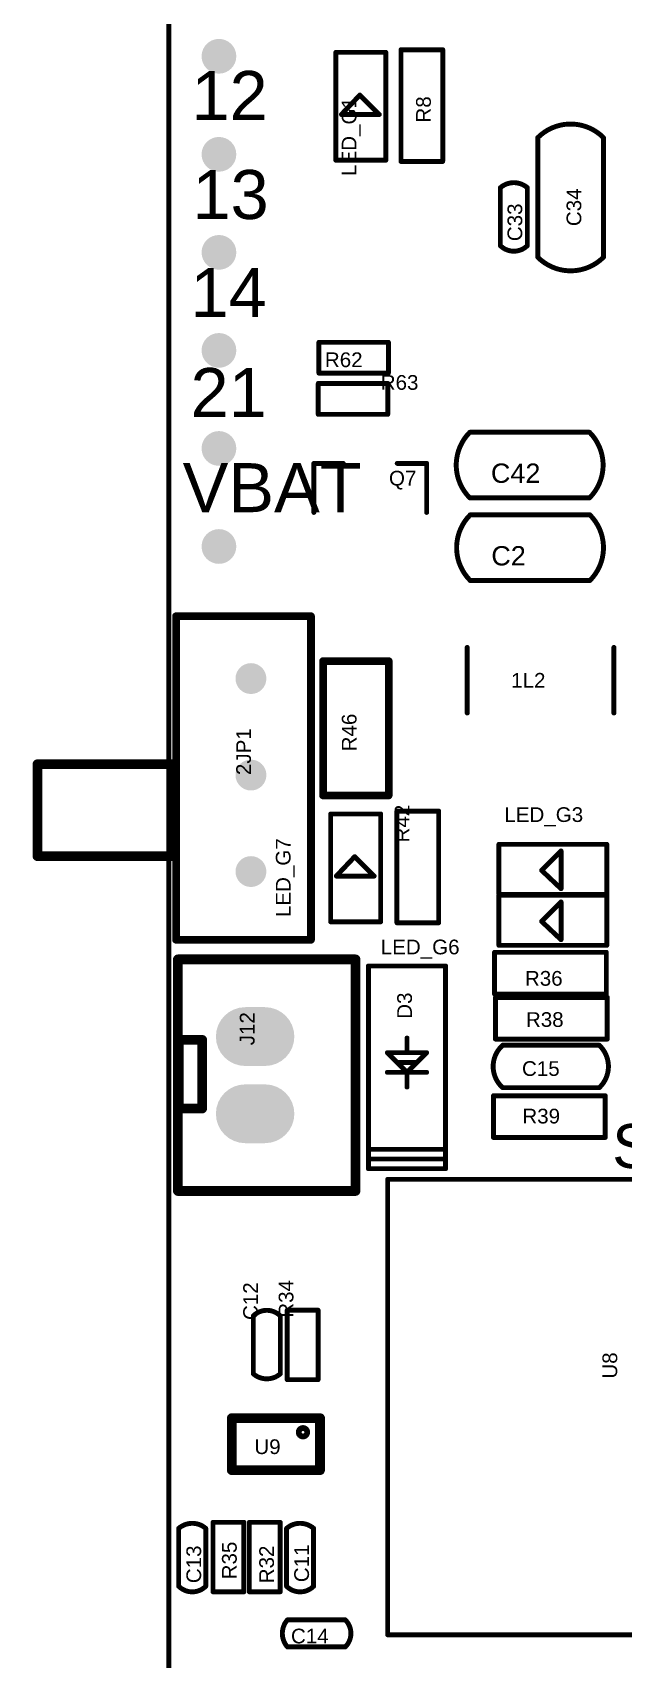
# Model space of a CAD drawing. Header units: millimetres. Extents: x 6 to 51, y 8 to 120.
# Drawn here: x 5.57 to 20.88, y 45.32 to 87.47 of the extents above; entities that cross this region are included whole.
import ezdxf

# ---------------------------------------------------------------- set-up
doc = ezdxf.new("R2010")
doc.units = ezdxf.units.MM
for name, color, linetype in [('KeepOutLayer', 6, 'Continuous'), ('MultiLayer', 9, 'Continuous'), ('PadHoleLayer', 156, 'Continuous'), ('TopOverlay', 2, 'Continuous')]:
    doc.layers.add(name, color=color, linetype=linetype)
doc.layers.get('0').off()
doc.styles.add('Arial', font='arial.ttf', dxfattribs={"height": 0.2})

# ---------------------------------------------------------------- blocks, each defined once
blk = doc.blocks.new('SOT_363_1')
at = {"layer": 'TopOverlay'}
for points, const_width in [([(0, 1.981), (2.286, 1.981)], 0.254), ([(0, 0.635), (0, 1.981)], 0.254), ([(2.286, 0.635), (2.286, 1.981)], 0.254), ([(0.023, 0.767), (0.023, 1.905)], 0.15), ([(0, 0.635), (2.286, 0.635)], 0.254)]:
    blk.add_lwpolyline(points, dxfattribs=dict(at, const_width=const_width))
for points, const_width in [([(-0.064, 1.981, 1), (0.064, 1.981, 1)], 0.127), ([(-0.064, 1.981, 1), (0.064, 1.981, 1)], 0.127), ([(2.223, 1.981, 1), (2.349, 1.981, 1)], 0.127), ([(2.223, 1.981, 1), (2.349, 1.981, 1)], 0.127), ([(-0.014, 1.905, 1), (0.061, 1.905, 1)], 0.075), ([(1.953, 1.616, 1), (1.734, 1.616, 1)], 0.15), ([(1.696, 1.616, 1), (1.771, 1.616, 1)], 0.075), ([(1.916, 1.616, 1), (1.991, 1.616, 1)], 0.075), ([(-0.064, 0.635, 1), (0.064, 0.635, 1)], 0.127), ([(-0.064, 0.635, 1), (0.064, 0.635, 1)], 0.127), ([(-0.014, 0.767, 1), (0.061, 0.767, 1)], 0.075), ([(2.223, 0.635, 1), (2.349, 0.635, 1)], 0.127), ([(2.223, 0.635, 1), (2.349, 0.635, 1)], 0.127)]:
    blk.add_lwpolyline(points, format="xyb", close=True, dxfattribs=dict(at, const_width=const_width))
blk = doc.blocks.new('MICRO_SIM_2')
at = {"layer": 'TopOverlay', "const_width": 0.127}
for points in [[(-5.9, 0), (5.9, 0)], [(-5.9, 0), (-5.9, -14.097)], [(5.9, 0), (5.9, -14.097)], [(5.842, -11.887), (3.734, -13.995)], [(5.842, -11.887), (5.842, -13.995)], [(-5.9, -14.097), (5.9, -14.097)], [(3.734, -13.995), (5.842, -13.995)]]:
    blk.add_lwpolyline(points, dxfattribs=at)
at = {"layer": 'TopOverlay', "const_width": 0.0635}
for points in [[(-5.932, 0, 1), (-5.868, 0, 1)], [(-5.932, 0, 1), (-5.868, 0, 1)], [(5.868, 0, 1), (5.932, 0, 1)], [(5.868, 0, 1), (5.932, 0, 1)], [(5.81, -11.887, 1), (5.874, -11.887, 1)], [(5.81, -11.887, 1), (5.874, -11.887, 1)], [(-5.932, -14.097, 1), (-5.868, -14.097, 1)], [(-5.932, -14.097, 1), (-5.868, -14.097, 1)], [(3.702, -13.995, 1), (3.766, -13.995, 1)], [(3.702, -13.995, 1), (3.766, -13.995, 1)], [(5.81, -13.995, 1), (5.874, -13.995, 1)], [(5.81, -13.995, 1), (5.874, -13.995, 1)], [(5.868, -14.097, 1), (5.932, -14.097, 1)], [(5.868, -14.097, 1), (5.932, -14.097, 1)]]:
    blk.add_lwpolyline(points, format="xyb", close=True, dxfattribs=at)
blk = doc.blocks.new('16PIN_2_54_5')
at = {"layer": 'PadHoleLayer'}
h = blk.add_hatch(color=156, dxfattribs=at)
edge = h.paths.add_edge_path()
edge.add_arc((0, 0), 0.45, 0, 360)
h = blk.add_hatch(color=156, dxfattribs=at)
edge = h.paths.add_edge_path()
edge.add_arc((2.54, 0), 0.45, 0, 360)
h = blk.add_hatch(color=156, dxfattribs=at)
edge = h.paths.add_edge_path()
edge.add_arc((5.08, 0), 0.45, 0, 360)
h = blk.add_hatch(color=156, dxfattribs=at)
edge = h.paths.add_edge_path()
edge.add_arc((7.62, 0), 0.45, 0, 360)
h = blk.add_hatch(color=156, dxfattribs=at)
edge = h.paths.add_edge_path()
edge.add_arc((10.16, 0), 0.45, 0, 360)
h = blk.add_hatch(color=156, dxfattribs=at)
edge = h.paths.add_edge_path()
edge.add_arc((12.7, 0), 0.45, 0, 360)
h = blk.add_hatch(color=156, dxfattribs=at)
edge = h.paths.add_edge_path()
edge.add_arc((15.24, 0), 0.45, 0, 360)
h = blk.add_hatch(color=156, dxfattribs=at)
edge = h.paths.add_edge_path()
edge.add_arc((17.78, 0), 0.45, 0, 360)
h = blk.add_hatch(color=156, dxfattribs=at)
edge = h.paths.add_edge_path()
edge.add_arc((20.32, 0), 0.45, 0, 360)
h = blk.add_hatch(color=156, dxfattribs=at)
edge = h.paths.add_edge_path()
edge.add_arc((22.86, 0), 0.45, 0, 360)
h = blk.add_hatch(color=156, dxfattribs=at)
edge = h.paths.add_edge_path()
edge.add_arc((25.4, 0), 0.45, 0, 360)
h = blk.add_hatch(color=156, dxfattribs=at)
edge = h.paths.add_edge_path()
edge.add_arc((27.94, 0), 0.45, 0, 360)
h = blk.add_hatch(color=156, dxfattribs=at)
edge = h.paths.add_edge_path()
edge.add_arc((30.48, 0), 0.45, 0, 360)
h = blk.add_hatch(color=156, dxfattribs=at)
edge = h.paths.add_edge_path()
edge.add_arc((33.02, 0), 0.45, 0, 360)
h = blk.add_hatch(color=156, dxfattribs=at)
edge = h.paths.add_edge_path()
edge.add_arc((35.56, 0), 0.45, 0, 360)
h = blk.add_hatch(color=156, dxfattribs=at)
edge = h.paths.add_edge_path()
edge.add_arc((38.1, 0), 0.45, 0, 360)
blk = doc.blocks.new('R0603_30')
at = {"layer": 'TopOverlay', "const_width": 0.127}
for points in [[(-1.435, -0.54), (-1.435, 0.54)], [(1.46, 0.54), (-1.435, 0.54)], [(1.46, -0.54), (1.46, 0.54)], [(1.46, -0.54), (-1.435, -0.54)]]:
    blk.add_lwpolyline(points, dxfattribs=at)
at = {"layer": 'TopOverlay', "const_width": 0.0635}
for points in [[(-1.467, 0.54, 1), (-1.403, 0.54, 1)], [(-1.467, 0.54, 1), (-1.403, 0.54, 1)], [(1.429, 0.54, 1), (1.492, 0.54, 1)], [(1.429, 0.54, 1), (1.492, 0.54, 1)], [(-1.467, -0.54, 1), (-1.403, -0.54, 1)], [(-1.467, -0.54, 1), (-1.403, -0.54, 1)], [(1.429, -0.54, 1), (1.492, -0.54, 1)], [(1.429, -0.54, 1), (1.492, -0.54, 1)]]:
    blk.add_lwpolyline(points, format="xyb", close=True, dxfattribs=at)
blk = doc.blocks.new('R0402_48')
at = {"layer": 'TopOverlay', "const_width": 0.127}
for points in [[(-0.898, 0.408), (-0.898, -0.392)], [(0.902, 0.408), (-0.898, 0.408)], [(0.902, 0.408), (0.902, -0.392)], [(0.902, -0.392), (-0.898, -0.392)]]:
    blk.add_lwpolyline(points, dxfattribs=at)
at = {"layer": 'TopOverlay', "const_width": 0.0635}
for points in [[(-0.93, 0.408, 1), (-0.867, 0.408, 1)], [(-0.93, 0.408, 1), (-0.867, 0.408, 1)], [(0.87, 0.408, 1), (0.933, 0.408, 1)], [(0.87, 0.408, 1), (0.933, 0.408, 1)], [(-0.93, -0.392, 1), (-0.867, -0.392, 1)], [(-0.93, -0.392, 1), (-0.867, -0.392, 1)], [(0.87, -0.392, 1), (0.933, -0.392, 1)], [(0.87, -0.392, 1), (0.933, -0.392, 1)]]:
    blk.add_lwpolyline(points, format="xyb", close=True, dxfattribs=at)
blk = doc.blocks.new('R0402_49')
at = {"layer": 'TopOverlay', "const_width": 0.127}
for points in [[(-0.898, -0.392), (-0.898, 0.408)], [(-0.898, 0.408), (0.902, 0.408)], [(0.902, -0.392), (0.902, 0.408)], [(-0.898, -0.392), (0.902, -0.392)]]:
    blk.add_lwpolyline(points, dxfattribs=at)
at = {"layer": 'TopOverlay', "const_width": 0.0635}
for points in [[(-0.93, 0.408, 1), (-0.867, 0.408, 1)], [(-0.93, 0.408, 1), (-0.867, 0.408, 1)], [(0.87, 0.408, 1), (0.933, 0.408, 1)], [(0.87, 0.408, 1), (0.933, 0.408, 1)], [(-0.93, -0.392, 1), (-0.867, -0.392, 1)], [(-0.93, -0.392, 1), (-0.867, -0.392, 1)], [(0.87, -0.392, 1), (0.933, -0.392, 1)], [(0.87, -0.392, 1), (0.933, -0.392, 1)]]:
    blk.add_lwpolyline(points, format="xyb", close=True, dxfattribs=at)
blk = doc.blocks.new('R0805_66')
at = {"layer": 'TopOverlay', "const_width": 0.2}
for points in [[(-1.752, 0.841), (1.728, 0.841)], [(-1.752, 0.841), (-1.752, -0.859)], [(1.728, 0.841), (1.728, -0.859)], [(-1.752, -0.859), (1.728, -0.859)]]:
    blk.add_lwpolyline(points, dxfattribs=at)
at = {"layer": 'TopOverlay', "const_width": 0.1}
for points in [[(-1.802, 0.841, 1), (-1.702, 0.841, 1)], [(-1.802, 0.841, 1), (-1.702, 0.841, 1)], [(1.678, 0.841, 1), (1.778, 0.841, 1)], [(1.678, 0.841, 1), (1.778, 0.841, 1)], [(-1.802, -0.859, 1), (-1.702, -0.859, 1)], [(-1.802, -0.859, 1), (-1.702, -0.859, 1)], [(1.678, -0.859, 1), (1.778, -0.859, 1)], [(1.678, -0.859, 1), (1.778, -0.859, 1)]]:
    blk.add_lwpolyline(points, format="xyb", close=True, dxfattribs=at)
blk = doc.blocks.new('R0603_70')
at = {"layer": 'TopOverlay', "const_width": 0.127}
for points in [[(-1.435, -0.54), (-1.435, 0.54)], [(1.46, 0.54), (-1.435, 0.54)], [(1.46, -0.54), (1.46, 0.54)], [(1.46, -0.54), (-1.435, -0.54)]]:
    blk.add_lwpolyline(points, dxfattribs=at)
at = {"layer": 'TopOverlay', "const_width": 0.0635}
for points in [[(-1.467, 0.54, 1), (-1.403, 0.54, 1)], [(-1.467, 0.54, 1), (-1.403, 0.54, 1)], [(1.429, 0.54, 1), (1.492, 0.54, 1)], [(1.429, 0.54, 1), (1.492, 0.54, 1)], [(-1.467, -0.54, 1), (-1.403, -0.54, 1)], [(-1.467, -0.54, 1), (-1.403, -0.54, 1)], [(1.429, -0.54, 1), (1.492, -0.54, 1)], [(1.429, -0.54, 1), (1.492, -0.54, 1)]]:
    blk.add_lwpolyline(points, format="xyb", close=True, dxfattribs=at)
blk = doc.blocks.new('R0603_72')
at = {"layer": 'TopOverlay', "const_width": 0.127}
for points in [[(-1.435, -0.54), (-1.435, 0.54)], [(-1.435, 0.54), (1.46, 0.54)], [(1.46, -0.54), (1.46, 0.54)], [(-1.435, -0.54), (1.46, -0.54)]]:
    blk.add_lwpolyline(points, dxfattribs=at)
at = {"layer": 'TopOverlay', "const_width": 0.0635}
for points in [[(-1.467, 0.54, 1), (-1.403, 0.54, 1)], [(-1.467, 0.54, 1), (-1.403, 0.54, 1)], [(1.429, 0.54, 1), (1.492, 0.54, 1)], [(1.429, 0.54, 1), (1.492, 0.54, 1)], [(-1.467, -0.54, 1), (-1.403, -0.54, 1)], [(-1.467, -0.54, 1), (-1.403, -0.54, 1)], [(1.429, -0.54, 1), (1.492, -0.54, 1)], [(1.429, -0.54, 1), (1.492, -0.54, 1)]]:
    blk.add_lwpolyline(points, format="xyb", close=True, dxfattribs=at)
blk = doc.blocks.new('R0603_73')
at = {"layer": 'TopOverlay', "const_width": 0.127}
for points in [[(-1.435, 0.54), (-1.435, -0.54)], [(1.46, 0.54), (-1.435, 0.54)], [(1.46, 0.54), (1.46, -0.54)], [(1.46, -0.54), (-1.435, -0.54)]]:
    blk.add_lwpolyline(points, dxfattribs=at)
at = {"layer": 'TopOverlay', "const_width": 0.0635}
for points in [[(-1.467, 0.54, 1), (-1.403, 0.54, 1)], [(-1.467, 0.54, 1), (-1.403, 0.54, 1)], [(1.429, 0.54, 1), (1.492, 0.54, 1)], [(1.429, 0.54, 1), (1.492, 0.54, 1)], [(-1.467, -0.54, 1), (-1.403, -0.54, 1)], [(-1.467, -0.54, 1), (-1.403, -0.54, 1)], [(1.429, -0.54, 1), (1.492, -0.54, 1)], [(1.429, -0.54, 1), (1.492, -0.54, 1)]]:
    blk.add_lwpolyline(points, format="xyb", close=True, dxfattribs=at)
blk = doc.blocks.new('R0603_75')
at = {"layer": 'TopOverlay', "const_width": 0.127}
for points in [[(-1.435, 0.54), (-1.435, -0.54)], [(1.46, 0.54), (-1.435, 0.54)], [(1.46, 0.54), (1.46, -0.54)], [(1.46, -0.54), (-1.435, -0.54)]]:
    blk.add_lwpolyline(points, dxfattribs=at)
at = {"layer": 'TopOverlay', "const_width": 0.0635}
for points in [[(-1.467, 0.54, 1), (-1.403, 0.54, 1)], [(-1.467, 0.54, 1), (-1.403, 0.54, 1)], [(1.429, 0.54, 1), (1.492, 0.54, 1)], [(1.429, 0.54, 1), (1.492, 0.54, 1)], [(-1.467, -0.54, 1), (-1.403, -0.54, 1)], [(-1.467, -0.54, 1), (-1.403, -0.54, 1)], [(1.429, -0.54, 1), (1.492, -0.54, 1)], [(1.429, -0.54, 1), (1.492, -0.54, 1)]]:
    blk.add_lwpolyline(points, format="xyb", close=True, dxfattribs=at)
blk = doc.blocks.new('R0402_76')
at = {"layer": 'TopOverlay', "const_width": 0.127}
for points in [[(-0.898, 0.408), (-0.898, -0.392)], [(-0.898, 0.408), (0.902, 0.408)], [(0.902, 0.408), (0.902, -0.392)], [(-0.898, -0.392), (0.902, -0.392)]]:
    blk.add_lwpolyline(points, dxfattribs=at)
at = {"layer": 'TopOverlay', "const_width": 0.0635}
for points in [[(-0.93, 0.408, 1), (-0.867, 0.408, 1)], [(-0.93, 0.408, 1), (-0.867, 0.408, 1)], [(0.87, 0.408, 1), (0.933, 0.408, 1)], [(0.87, 0.408, 1), (0.933, 0.408, 1)], [(-0.93, -0.392, 1), (-0.867, -0.392, 1)], [(-0.93, -0.392, 1), (-0.867, -0.392, 1)], [(0.87, -0.392, 1), (0.933, -0.392, 1)], [(0.87, -0.392, 1), (0.933, -0.392, 1)]]:
    blk.add_lwpolyline(points, format="xyb", close=True, dxfattribs=at)
blk = doc.blocks.new('R0402_77')
at = {"layer": 'TopOverlay', "const_width": 0.127}
for points in [[(-0.898, -0.392), (-0.898, 0.408)], [(0.902, 0.408), (-0.898, 0.408)], [(0.902, -0.392), (0.902, 0.408)], [(0.902, -0.392), (-0.898, -0.392)]]:
    blk.add_lwpolyline(points, dxfattribs=at)
at = {"layer": 'TopOverlay', "const_width": 0.0635}
for points in [[(-0.93, 0.408, 1), (-0.867, 0.408, 1)], [(-0.93, 0.408, 1), (-0.867, 0.408, 1)], [(0.87, 0.408, 1), (0.933, 0.408, 1)], [(0.87, 0.408, 1), (0.933, 0.408, 1)], [(-0.93, -0.392, 1), (-0.867, -0.392, 1)], [(-0.93, -0.392, 1), (-0.867, -0.392, 1)], [(0.87, -0.392, 1), (0.933, -0.392, 1)], [(0.87, -0.392, 1), (0.933, -0.392, 1)]]:
    blk.add_lwpolyline(points, format="xyb", close=True, dxfattribs=at)
blk = doc.blocks.new('R0402_79')
at = {"layer": 'TopOverlay', "const_width": 0.127}
for points in [[(-0.898, 0.408), (-0.898, -0.392)], [(-0.898, 0.408), (0.902, 0.408)], [(0.902, 0.408), (0.902, -0.392)], [(-0.898, -0.392), (0.902, -0.392)]]:
    blk.add_lwpolyline(points, dxfattribs=at)
at = {"layer": 'TopOverlay', "const_width": 0.0635}
for points in [[(-0.93, 0.408, 1), (-0.867, 0.408, 1)], [(-0.93, 0.408, 1), (-0.867, 0.408, 1)], [(0.87, 0.408, 1), (0.933, 0.408, 1)], [(0.87, 0.408, 1), (0.933, 0.408, 1)], [(-0.93, -0.392, 1), (-0.867, -0.392, 1)], [(-0.93, -0.392, 1), (-0.867, -0.392, 1)], [(0.87, -0.392, 1), (0.933, -0.392, 1)], [(0.87, -0.392, 1), (0.933, -0.392, 1)]]:
    blk.add_lwpolyline(points, format="xyb", close=True, dxfattribs=at)
blk = doc.blocks.new('SOT_23_96')
at = {"layer": 'TopOverlay', "const_width": 0.127}
for points in [[(-1.4605, 1.2065), (-0.6985, 1.2065)], [(-1.4605, -0.0635), (-1.4605, 1.2065)], [(0.6985, 1.2065), (1.4605, 1.2065)], [(1.4605, -0.0635), (1.4605, 1.2065)]]:
    blk.add_lwpolyline(points, dxfattribs=at)
at = {"layer": 'TopOverlay', "const_width": 0.0635}
for points in [[(-1.49225, 1.2065, 1), (-1.42875, 1.2065, 1)], [(-1.49225, 1.2065, 1), (-1.42875, 1.2065, 1)], [(-0.73025, 1.2065, 1), (-0.66675, 1.2065, 1)], [(0.66675, 1.2065, 1), (0.73025, 1.2065, 1)], [(1.42875, 1.2065, 1), (1.49225, 1.2065, 1)], [(1.42875, 1.2065, 1), (1.49225, 1.2065, 1)], [(-1.49225, -0.0635, 1), (-1.42875, -0.0635, 1)], [(1.42875, -0.0635, 1), (1.49225, -0.0635, 1)]]:
    blk.add_lwpolyline(points, format="xyb", close=True, dxfattribs=at)
blk = doc.blocks.new('LED0603_101')
at = {"layer": 'TopOverlay', "const_width": 0.127}
for points in [[(-1.397, 0.6604), (1.397, 0.6604)], [(-1.397, 0.6604), (-1.397, -0.635)], [(-0.21209, 0.51308), (-0.21209, -0.46482)], [(-0.209804, 0.513334), (0.291465, 0.038735)], [(1.397, 0.6604), (1.397, -0.635)], [(0.291465, 0.038735), (-0.21209, -0.46482)], [(-1.397, -0.635), (1.397, -0.635)]]:
    blk.add_lwpolyline(points, dxfattribs=at)
at = {"layer": 'TopOverlay', "const_width": 0.0635}
for points in [[(-1.42875, 0.6604, 1), (-1.36525, 0.6604, 1)], [(-1.42875, 0.6604, 1), (-1.36525, 0.6604, 1)], [(-0.24384, 0.51308, 1), (-0.18034, 0.51308, 1)], [(-0.241554, 0.513334, 1), (-0.178054, 0.513334, 1)], [(1.36525, 0.6604, 1), (1.42875, 0.6604, 1)], [(1.36525, 0.6604, 1), (1.42875, 0.6604, 1)], [(0.259715, 0.038735, 1), (0.323215, 0.038735, 1)], [(0.259715, 0.038735, 1), (0.323215, 0.038735, 1)], [(-0.24384, -0.46482, 1), (-0.18034, -0.46482, 1)], [(-0.24384, -0.46482, 1), (-0.18034, -0.46482, 1)], [(-1.42875, -0.635, 1), (-1.36525, -0.635, 1)], [(-1.42875, -0.635, 1), (-1.36525, -0.635, 1)], [(1.36525, -0.635, 1), (1.42875, -0.635, 1)], [(1.36525, -0.635, 1), (1.42875, -0.635, 1)]]:
    blk.add_lwpolyline(points, format="xyb", close=True, dxfattribs=at)
blk = doc.blocks.new('LED0603_102')
at = {"layer": 'TopOverlay', "const_width": 0.127}
for points in [[(1.397, 0.6604), (-1.397, 0.6604)], [(-1.397, 0.6604), (-1.397, -0.635)], [(-0.21209, 0.51308), (-0.21209, -0.46482)], [(0.291465, 0.038735), (-0.209804, 0.513334)], [(1.397, 0.6604), (1.397, -0.635)], [(0.291465, 0.038735), (-0.21209, -0.46482)], [(1.397, -0.635), (-1.397, -0.635)]]:
    blk.add_lwpolyline(points, dxfattribs=at)
at = {"layer": 'TopOverlay', "const_width": 0.0635}
for points in [[(-1.42875, 0.6604, 1), (-1.36525, 0.6604, 1)], [(-1.42875, 0.6604, 1), (-1.36525, 0.6604, 1)], [(-0.24384, 0.51308, 1), (-0.18034, 0.51308, 1)], [(-0.241554, 0.513334, 1), (-0.178054, 0.513334, 1)], [(1.36525, 0.6604, 1), (1.42875, 0.6604, 1)], [(1.36525, 0.6604, 1), (1.42875, 0.6604, 1)], [(0.259715, 0.038735, 1), (0.323215, 0.038735, 1)], [(0.259715, 0.038735, 1), (0.323215, 0.038735, 1)], [(-0.24384, -0.46482, 1), (-0.18034, -0.46482, 1)], [(-0.24384, -0.46482, 1), (-0.18034, -0.46482, 1)], [(-1.42875, -0.635, 1), (-1.36525, -0.635, 1)], [(-1.42875, -0.635, 1), (-1.36525, -0.635, 1)], [(1.36525, -0.635, 1), (1.42875, -0.635, 1)], [(1.36525, -0.635, 1), (1.42875, -0.635, 1)]]:
    blk.add_lwpolyline(points, format="xyb", close=True, dxfattribs=at)
blk = doc.blocks.new('LED0603_104')
at = {"layer": 'TopOverlay', "const_width": 0.127}
for points in [[(1.397, 0.6604), (-1.397, 0.6604)], [(-1.397, 0.6604), (-1.397, -0.635)], [(-0.21209, 0.51308), (-0.21209, -0.46482)], [(0.291465, 0.038735), (-0.209804, 0.513334)], [(1.397, 0.6604), (1.397, -0.635)], [(0.291465, 0.038735), (-0.21209, -0.46482)], [(1.397, -0.635), (-1.397, -0.635)]]:
    blk.add_lwpolyline(points, dxfattribs=at)
at = {"layer": 'TopOverlay', "const_width": 0.0635}
for points in [[(-1.42875, 0.6604, 1), (-1.36525, 0.6604, 1)], [(-1.42875, 0.6604, 1), (-1.36525, 0.6604, 1)], [(-0.24384, 0.51308, 1), (-0.18034, 0.51308, 1)], [(-0.241554, 0.513334, 1), (-0.178054, 0.513334, 1)], [(1.36525, 0.6604, 1), (1.42875, 0.6604, 1)], [(1.36525, 0.6604, 1), (1.42875, 0.6604, 1)], [(0.259715, 0.038735, 1), (0.323215, 0.038735, 1)], [(0.259715, 0.038735, 1), (0.323215, 0.038735, 1)], [(-0.24384, -0.46482, 1), (-0.18034, -0.46482, 1)], [(-0.24384, -0.46482, 1), (-0.18034, -0.46482, 1)], [(-1.42875, -0.635, 1), (-1.36525, -0.635, 1)], [(-1.42875, -0.635, 1), (-1.36525, -0.635, 1)], [(1.36525, -0.635, 1), (1.42875, -0.635, 1)], [(1.36525, -0.635, 1), (1.42875, -0.635, 1)]]:
    blk.add_lwpolyline(points, format="xyb", close=True, dxfattribs=at)
blk = doc.blocks.new('LED0603_106')
at = {"layer": 'TopOverlay', "const_width": 0.127}
for points in [[(-1.397, 0.6604), (1.397, 0.6604)], [(-1.397, 0.6604), (-1.397, -0.635)], [(-0.21209, 0.51308), (-0.21209, -0.46482)], [(-0.209804, 0.513334), (0.291465, 0.038735)], [(1.397, 0.6604), (1.397, -0.635)], [(0.291465, 0.038735), (-0.21209, -0.46482)], [(-1.397, -0.635), (1.397, -0.635)]]:
    blk.add_lwpolyline(points, dxfattribs=at)
at = {"layer": 'TopOverlay', "const_width": 0.0635}
for points in [[(-1.42875, 0.6604, 1), (-1.36525, 0.6604, 1)], [(-1.42875, 0.6604, 1), (-1.36525, 0.6604, 1)], [(-0.24384, 0.51308, 1), (-0.18034, 0.51308, 1)], [(-0.241554, 0.513334, 1), (-0.178054, 0.513334, 1)], [(1.36525, 0.6604, 1), (1.42875, 0.6604, 1)], [(1.36525, 0.6604, 1), (1.42875, 0.6604, 1)], [(0.259715, 0.038735, 1), (0.323215, 0.038735, 1)], [(0.259715, 0.038735, 1), (0.323215, 0.038735, 1)], [(-0.24384, -0.46482, 1), (-0.18034, -0.46482, 1)], [(-0.24384, -0.46482, 1), (-0.18034, -0.46482, 1)], [(-1.42875, -0.635, 1), (-1.36525, -0.635, 1)], [(-1.42875, -0.635, 1), (-1.36525, -0.635, 1)], [(1.36525, -0.635, 1), (1.42875, -0.635, 1)], [(1.36525, -0.635, 1), (1.42875, -0.635, 1)]]:
    blk.add_lwpolyline(points, format="xyb", close=True, dxfattribs=at)
blk = doc.blocks.new('2PIN_2_0_112')
at = {"layer": 'MultiLayer'}
h = blk.add_hatch(color=9, dxfattribs=at)
edge = h.paths.add_edge_path()
edge.add_arc((-1, -0.254), 0.762, 180, 360)
edge.add_line((-0.238, -0.254), (-0.238, 0.254))
edge.add_arc((-1, 0.254), 0.762, 0, 180)
edge.add_line((-1.762, 0.254), (-1.762, -0.254))
h = blk.add_hatch(color=9, dxfattribs=at)
edge = h.paths.add_edge_path()
edge.add_arc((1, -0.254), 0.762, 180, 360)
edge.add_line((1.762, -0.254), (1.762, 0.254))
edge.add_arc((1, 0.254), 0.762, 0, 180)
edge.add_line((0.238, 0.254), (0.238, -0.254))
at = {"layer": 'PadHoleLayer'}
h = blk.add_hatch(color=156, dxfattribs=at)
edge = h.paths.add_edge_path()
edge.add_arc((-1, 0), 0.445, 0, 360)
h = blk.add_hatch(color=156, dxfattribs=at)
edge = h.paths.add_edge_path()
edge.add_arc((1, 0), 0.445, 0, 360)
at = {"layer": 'TopOverlay', "const_width": 0.254}
for points in [[(3, 2.6), (-3, 2.6)], [(-3, -2), (-3, 2.6)], [(3, -2), (3, 2.6)], [(0.864, -1.372), (-0.914, -1.372)], [(-0.914, -1.981), (-0.914, -1.372)], [(0.864, -1.981), (0.864, -1.372)], [(3, -2), (-3, -2)], [(0.864, -1.981), (-0.914, -1.981)]]:
    blk.add_lwpolyline(points, dxfattribs=at)
at = {"layer": 'TopOverlay', "const_width": 0.127}
for points in [[(-3.063, 2.6, 1), (-2.936, 2.6, 1)], [(-3.063, 2.6, 1), (-2.936, 2.6, 1)], [(2.936, 2.6, 1), (3.063, 2.6, 1)], [(2.936, 2.6, 1), (3.063, 2.6, 1)], [(-0.978, -1.372, 1), (-0.851, -1.372, 1)], [(-0.978, -1.372, 1), (-0.851, -1.372, 1)], [(0.8, -1.372, 1), (0.927, -1.372, 1)], [(0.8, -1.372, 1), (0.927, -1.372, 1)], [(-3.063, -2, 1), (-2.936, -2, 1)], [(-3.063, -2, 1), (-2.936, -2, 1)], [(-0.978, -1.981, 1), (-0.851, -1.981, 1)], [(-0.978, -1.981, 1), (-0.851, -1.981, 1)], [(0.8, -1.981, 1), (0.927, -1.981, 1)], [(0.8, -1.981, 1), (0.927, -1.981, 1)], [(2.936, -2, 1), (3.063, -2, 1)], [(2.936, -2, 1), (3.063, -2, 1)]]:
    blk.add_lwpolyline(points, format="xyb", close=True, dxfattribs=at)
blk = doc.blocks.new('SOD_123_129')
at = {"layer": 'TopOverlay', "const_width": 0.127}
for points in [[(2.75, 1), (-2.5, 1)], [(-2.5, -1), (-2.5, 1)], [(2.25, -1), (2.25, 1)], [(2.5, -1), (2.5, 1)], [(2.75, -1), (2.75, 1)], [(0.254, 0), (-0.254, 0.508)], [(-0.254, -0.508), (-0.254, 0.508)], [(0.254, -0.508), (0.254, 0.508)], [(-0.254, 0), (-0.635, 0)], [(-0.254, -0.508), (0.254, 0)], [(0, -0.254), (0, 0.254)], [(0.635, 0), (0.254, 0)], [(2.75, -1), (-2.5, -1)]]:
    blk.add_lwpolyline(points, dxfattribs=at)
at = {"layer": 'TopOverlay', "const_width": 0.0635}
for points in [[(-2.532, 1, 1), (-2.468, 1, 1)], [(-2.532, 1, 1), (-2.468, 1, 1)], [(2.218, 1, 1), (2.282, 1, 1)], [(2.468, 1, 1), (2.532, 1, 1)], [(2.718, 1, 1), (2.782, 1, 1)], [(2.718, 1, 1), (2.782, 1, 1)], [(-0.286, 0.508, 1), (-0.222, 0.508, 1)], [(-0.286, 0.508, 1), (-0.222, 0.508, 1)], [(0.222, 0.508, 1), (0.286, 0.508, 1)], [(-0.667, 0, 1), (-0.603, 0, 1)], [(-0.286, 0, 1), (-0.222, 0, 1)], [(-0.032, 0.254, 1), (0.032, 0.254, 1)], [(0.222, 0, 1), (0.286, 0, 1)], [(0.222, 0, 1), (0.286, 0, 1)], [(0.222, 0, 1), (0.286, 0, 1)], [(0.603, 0, 1), (0.667, 0, 1)], [(-0.032, -0.254, 1), (0.032, -0.254, 1)], [(-0.286, -0.508, 1), (-0.222, -0.508, 1)], [(-0.286, -0.508, 1), (-0.222, -0.508, 1)], [(0.222, -0.508, 1), (0.286, -0.508, 1)], [(-2.532, -1, 1), (-2.468, -1, 1)], [(-2.532, -1, 1), (-2.468, -1, 1)], [(2.218, -1, 1), (2.282, -1, 1)], [(2.468, -1, 1), (2.532, -1, 1)], [(2.718, -1, 1), (2.782, -1, 1)], [(2.718, -1, 1), (2.782, -1, 1)]]:
    blk.add_lwpolyline(points, format="xyb", close=True, dxfattribs=at)
blk = doc.blocks.new('C0805_143')
at = {"layer": 'TopOverlay', "const_width": 0.127}
for points in [[(-1.55, -0.85, -0.414214), (-1.55, 0.85)], [(1.55, 0.85, -0.414214), (1.55, -0.85)]]:
    blk.add_lwpolyline(points, format="xyb", dxfattribs=at)
for points in [[(1.55, 0.85), (-1.55, 0.85)], [(1.55, -0.85), (-1.55, -0.85)]]:
    blk.add_lwpolyline(points, dxfattribs=at)
at = {"layer": 'TopOverlay', "const_width": 0.0635}
for points in [[(-1.582, 0.85, 1), (-1.518, 0.85, 1)], [(-1.582, 0.85, 1), (-1.518, 0.85, 1)], [(1.518, 0.85, 1), (1.582, 0.85, 1)], [(1.518, 0.85, 1), (1.582, 0.85, 1)], [(-1.582, -0.85, 1), (-1.518, -0.85, 1)], [(-1.582, -0.85, 1), (-1.518, -0.85, 1)], [(1.518, -0.85, 1), (1.582, -0.85, 1)], [(1.518, -0.85, 1), (1.582, -0.85, 1)]]:
    blk.add_lwpolyline(points, format="xyb", close=True, dxfattribs=at)
blk = doc.blocks.new('C0805_152')
at = {"layer": 'TopOverlay', "const_width": 0.127}
for points in [[(-1.55, -0.85, -0.414214), (-1.55, 0.85)], [(1.55, 0.85, -0.414214), (1.55, -0.85)]]:
    blk.add_lwpolyline(points, format="xyb", dxfattribs=at)
for points in [[(1.55, 0.85), (-1.55, 0.85)], [(1.55, -0.85), (-1.55, -0.85)]]:
    blk.add_lwpolyline(points, dxfattribs=at)
at = {"layer": 'TopOverlay', "const_width": 0.0635}
for points in [[(-1.582, 0.85, 1), (-1.518, 0.85, 1)], [(-1.582, 0.85, 1), (-1.518, 0.85, 1)], [(1.518, 0.85, 1), (1.582, 0.85, 1)], [(1.518, 0.85, 1), (1.582, 0.85, 1)], [(-1.582, -0.85, 1), (-1.518, -0.85, 1)], [(-1.582, -0.85, 1), (-1.518, -0.85, 1)], [(1.518, -0.85, 1), (1.582, -0.85, 1)], [(1.518, -0.85, 1), (1.582, -0.85, 1)]]:
    blk.add_lwpolyline(points, format="xyb", close=True, dxfattribs=at)
blk = doc.blocks.new('C0402_153')
at = {"layer": 'TopOverlay', "const_width": 0.127}
for points in [[(-0.745, -0.347, -0.373387), (-0.745, 0.353)], [(0.755, 0.353, -0.414214), (0.755, -0.347)]]:
    blk.add_lwpolyline(points, format="xyb", dxfattribs=at)
for points in [[(-0.745, 0.353), (0.755, 0.353)], [(-0.745, -0.347), (0.755, -0.347)]]:
    blk.add_lwpolyline(points, dxfattribs=at)
at = {"layer": 'TopOverlay', "const_width": 0.0635}
for points in [[(-0.777, 0.353, 1), (-0.714, 0.353, 1)], [(-0.777, 0.353, 1), (-0.714, 0.353, 1)], [(0.723, 0.353, 1), (0.787, 0.353, 1)], [(0.723, 0.353, 1), (0.787, 0.353, 1)], [(-0.777, -0.347, 1), (-0.713, -0.347, 1)], [(-0.777, -0.347, 1), (-0.713, -0.347, 1)], [(0.723, -0.347, 1), (0.787, -0.347, 1)], [(0.723, -0.347, 1), (0.787, -0.347, 1)]]:
    blk.add_lwpolyline(points, format="xyb", close=True, dxfattribs=at)
blk = doc.blocks.new('C0805_168')
at = {"layer": 'TopOverlay', "const_width": 0.127}
for points in [[(-1.55, -0.85, -0.414214), (-1.55, 0.85)], [(1.55, 0.85, -0.414214), (1.55, -0.85)]]:
    blk.add_lwpolyline(points, format="xyb", dxfattribs=at)
for points in [[(1.55, 0.85), (-1.55, 0.85)], [(1.55, -0.85), (-1.55, -0.85)]]:
    blk.add_lwpolyline(points, dxfattribs=at)
at = {"layer": 'TopOverlay', "const_width": 0.0635}
for points in [[(-1.582, 0.85, 1), (-1.518, 0.85, 1)], [(-1.582, 0.85, 1), (-1.518, 0.85, 1)], [(1.518, 0.85, 1), (1.582, 0.85, 1)], [(1.518, 0.85, 1), (1.582, 0.85, 1)], [(-1.582, -0.85, 1), (-1.518, -0.85, 1)], [(-1.582, -0.85, 1), (-1.518, -0.85, 1)], [(1.518, -0.85, 1), (1.582, -0.85, 1)], [(1.518, -0.85, 1), (1.582, -0.85, 1)]]:
    blk.add_lwpolyline(points, format="xyb", close=True, dxfattribs=at)
blk = doc.blocks.new('C0603_173')
at = {"layer": 'TopOverlay', "const_width": 0.127}
for points in [[(-1.262, -0.559, -0.450467), (-1.262, 0.541)], [(1.238, 0.541, -0.432739), (1.238, -0.559)]]:
    blk.add_lwpolyline(points, format="xyb", dxfattribs=at)
for points in [[(-1.262, 0.541), (1.238, 0.541)], [(-1.262, -0.559), (1.238, -0.559)]]:
    blk.add_lwpolyline(points, dxfattribs=at)
at = {"layer": 'TopOverlay', "const_width": 0.0635}
for points in [[(-1.294, 0.541, 1), (-1.23, 0.541, 1)], [(-1.294, 0.541, 1), (-1.23, 0.541, 1)], [(1.206, 0.541, 1), (1.27, 0.541, 1)], [(1.206, 0.541, 1), (1.27, 0.541, 1)], [(-1.294, -0.559, 1), (-1.23, -0.559, 1)], [(-1.294, -0.559, 1), (-1.23, -0.559, 1)], [(1.206, -0.559, 1), (1.27, -0.559, 1)], [(1.206, -0.559, 1), (1.27, -0.559, 1)]]:
    blk.add_lwpolyline(points, format="xyb", close=True, dxfattribs=at)
blk = doc.blocks.new('C0402_174')
at = {"layer": 'TopOverlay', "const_width": 0.127}
for points in [[(-0.745, -0.347, -0.373387), (-0.745, 0.353)], [(0.755, 0.353, -0.414214), (0.755, -0.347)]]:
    blk.add_lwpolyline(points, format="xyb", dxfattribs=at)
for points in [[(-0.745, 0.353), (0.755, 0.353)], [(-0.745, -0.347), (0.755, -0.347)]]:
    blk.add_lwpolyline(points, dxfattribs=at)
at = {"layer": 'TopOverlay', "const_width": 0.0635}
for points in [[(-0.777, 0.353, 1), (-0.714, 0.353, 1)], [(-0.777, 0.353, 1), (-0.714, 0.353, 1)], [(0.723, 0.353, 1), (0.787, 0.353, 1)], [(0.723, 0.353, 1), (0.787, 0.353, 1)], [(-0.777, -0.347, 1), (-0.713, -0.347, 1)], [(-0.777, -0.347, 1), (-0.713, -0.347, 1)], [(0.723, -0.347, 1), (0.787, -0.347, 1)], [(0.723, -0.347, 1), (0.787, -0.347, 1)]]:
    blk.add_lwpolyline(points, format="xyb", close=True, dxfattribs=at)
blk = doc.blocks.new('C0402_175')
at = {"layer": 'TopOverlay', "const_width": 0.127}
for points in [[(-0.745, -0.347, -0.373387), (-0.745, 0.353)], [(0.755, 0.353, -0.414214), (0.755, -0.347)]]:
    blk.add_lwpolyline(points, format="xyb", dxfattribs=at)
for points in [[(-0.745, 0.353), (0.755, 0.353)], [(-0.745, -0.347), (0.755, -0.347)]]:
    blk.add_lwpolyline(points, dxfattribs=at)
at = {"layer": 'TopOverlay', "const_width": 0.0635}
for points in [[(-0.777, 0.353, 1), (-0.714, 0.353, 1)], [(-0.777, 0.353, 1), (-0.714, 0.353, 1)], [(0.723, 0.353, 1), (0.787, 0.353, 1)], [(0.723, 0.353, 1), (0.787, 0.353, 1)], [(-0.777, -0.347, 1), (-0.713, -0.347, 1)], [(-0.777, -0.347, 1), (-0.713, -0.347, 1)], [(0.723, -0.347, 1), (0.787, -0.347, 1)], [(0.723, -0.347, 1), (0.787, -0.347, 1)]]:
    blk.add_lwpolyline(points, format="xyb", close=True, dxfattribs=at)
blk = doc.blocks.new('C0402_176')
at = {"layer": 'TopOverlay', "const_width": 0.127}
for points in [[(-0.745, -0.347, -0.373387), (-0.745, 0.353)], [(0.755, 0.353, -0.414214), (0.755, -0.347)]]:
    blk.add_lwpolyline(points, format="xyb", dxfattribs=at)
for points in [[(0.755, 0.353), (-0.745, 0.353)], [(0.755, -0.347), (-0.745, -0.347)]]:
    blk.add_lwpolyline(points, dxfattribs=at)
at = {"layer": 'TopOverlay', "const_width": 0.0635}
for points in [[(-0.777, 0.353, 1), (-0.714, 0.353, 1)], [(-0.777, 0.353, 1), (-0.714, 0.353, 1)], [(0.723, 0.353, 1), (0.787, 0.353, 1)], [(0.723, 0.353, 1), (0.787, 0.353, 1)], [(-0.777, -0.347, 1), (-0.713, -0.347, 1)], [(-0.777, -0.347, 1), (-0.713, -0.347, 1)], [(0.723, -0.347, 1), (0.787, -0.347, 1)], [(0.723, -0.347, 1), (0.787, -0.347, 1)]]:
    blk.add_lwpolyline(points, format="xyb", close=True, dxfattribs=at)
blk = doc.blocks.new('C0402_177')
at = {"layer": 'TopOverlay', "const_width": 0.127}
for points in [[(-0.745, -0.347, -0.373387), (-0.745, 0.353)], [(0.755, 0.353, -0.414214), (0.755, -0.347)]]:
    blk.add_lwpolyline(points, format="xyb", dxfattribs=at)
for points in [[(-0.745, 0.353), (0.755, 0.353)], [(-0.745, -0.347), (0.755, -0.347)]]:
    blk.add_lwpolyline(points, dxfattribs=at)
at = {"layer": 'TopOverlay', "const_width": 0.0635}
for points in [[(-0.777, 0.353, 1), (-0.714, 0.353, 1)], [(-0.777, 0.353, 1), (-0.714, 0.353, 1)], [(0.723, 0.353, 1), (0.787, 0.353, 1)], [(0.723, 0.353, 1), (0.787, 0.353, 1)], [(-0.777, -0.347, 1), (-0.713, -0.347, 1)], [(-0.777, -0.347, 1), (-0.713, -0.347, 1)], [(0.723, -0.347, 1), (0.787, -0.347, 1)], [(0.723, -0.347, 1), (0.787, -0.347, 1)]]:
    blk.add_lwpolyline(points, format="xyb", close=True, dxfattribs=at)
blk = doc.blocks.new('SK3_3_183')
at = {"layer": 'PadHoleLayer'}
h = blk.add_hatch(color=156, dxfattribs=at)
edge = h.paths.add_edge_path()
edge.add_arc((-2.5, 0), 0.4, 0, 360)
h = blk.add_hatch(color=156, dxfattribs=at)
edge = h.paths.add_edge_path()
edge.add_arc((0, 0), 0.4, 0, 360)
h = blk.add_hatch(color=156, dxfattribs=at)
edge = h.paths.add_edge_path()
edge.add_arc((2.5, 0), 0.4, 0, 360)
at = {"layer": 'TopOverlay'}
for points, const_width in [([(-2.1, 5.53), (0.28, 5.53)], 0.254), ([(-2.1, 5.53), (-2.1, 1.98)], 0.254), ([(0.28, 5.53), (0.28, 1.98)], 0.254), ([(-4.267, 1.94), (-4.267, -1.556)], 0.2), ([(-4.267, 1.94), (4.115, 1.94)], 0.2), ([(-2.1, 1.98), (0.28, 1.98)], 0.254), ([(4.115, 1.94), (4.115, -1.556)], 0.2), ([(-4.267, -1.556), (4.115, -1.556)], 0.2)]:
    blk.add_lwpolyline(points, dxfattribs=dict(at, const_width=const_width))
for points, const_width in [([(-2.164, 5.53, 1), (-2.037, 5.53, 1)], 0.127), ([(-2.164, 5.53, 1), (-2.037, 5.53, 1)], 0.127), ([(0.216, 5.53, 1), (0.343, 5.53, 1)], 0.127), ([(0.216, 5.53, 1), (0.343, 5.53, 1)], 0.127), ([(-4.317, 1.94, 1), (-4.217, 1.94, 1)], 0.1), ([(-4.317, 1.94, 1), (-4.217, 1.94, 1)], 0.1), ([(-2.164, 1.98, 1), (-2.037, 1.98, 1)], 0.127), ([(-2.164, 1.98, 1), (-2.037, 1.98, 1)], 0.127), ([(0.216, 1.98, 1), (0.343, 1.98, 1)], 0.127), ([(0.216, 1.98, 1), (0.343, 1.98, 1)], 0.127), ([(4.065, 1.94, 1), (4.165, 1.94, 1)], 0.1), ([(4.065, 1.94, 1), (4.165, 1.94, 1)], 0.1), ([(-4.317, -1.556, 1), (-4.217, -1.556, 1)], 0.1), ([(-4.317, -1.556, 1), (-4.217, -1.556, 1)], 0.1), ([(4.065, -1.556, 1), (4.165, -1.556, 1)], 0.1), ([(4.065, -1.556, 1), (4.165, -1.556, 1)], 0.1)]:
    blk.add_lwpolyline(points, format="xyb", close=True, dxfattribs=dict(at, const_width=const_width))
blk = doc.blocks.new('IND_4X4_184')
at = {"layer": 'TopOverlay', "const_width": 0.127}
for points in [[(-0.85, 1.9), (0.85, 1.9)], [(-0.85, -1.9), (0.85, -1.9)]]:
    blk.add_lwpolyline(points, dxfattribs=at)
at = {"layer": 'TopOverlay', "const_width": 0.0635}
for points in [[(-0.882, 1.9, 1), (-0.818, 1.9, 1)], [(0.818, 1.9, 1), (0.882, 1.9, 1)], [(-0.882, -1.9, 1), (-0.818, -1.9, 1)], [(0.818, -1.9, 1), (0.882, -1.9, 1)]]:
    blk.add_lwpolyline(points, format="xyb", close=True, dxfattribs=at)

msp = doc.modelspace()

# ---------------------------------------------------------------- linework, layer by layer
at = {"layer": 'KeepOutLayer', "const_width": 0.127}
msp.add_lwpolyline([(9.107, 11.032), (9.107, 117.503)], dxfattribs=at)

# ---------------------------------------------------------------- block references
for name, p, rotation in [('16PIN_2_54_5', (10.402, 74.151), 90), ('LED0603_106', (14.09, 85.555), 90), ('R0603_30', (15.658, 85.586), 270), ('C0805_152', (19.511, 83.194), 270), ('C0402_153', (18.037, 82.701), 270), ('R0402_48', (13.876, 77.983), 180), ('C0805_143', (18.45, 76.26), 180), ('C0805_168', (18.46, 74.12), 180), ('SK3_3_183', (11.231, 68.229), 90), ('R0805_66', (13.94, 69.453), 90), ('IND_4X4_184', (18.732, 70.686), 90), ('LED0603_101', (13.957, 65.824), 90), ('R0603_70', (15.552, 65.861), 270), ('LED0603_104', (19.051, 65.799), 180), ('LED0603_102', (19.051, 64.478), 180), ('R0603_75', (19, 63.097), 180), ('2PIN_2_0_112', (11.339, 60.454), 270), ('SOD_123_129', (15.273, 60.782), 270), ('R0603_73', (19.025, 61.929), 180), ('MICRO_SIM_2', (14.773, 51.855), 90), ('C0402_176', (11.645, 53.462), 90), ('R0402_77', (12.562, 53.467), 270), ('C0402_175', (9.707, 47.968), 270), ('R0402_76', (10.657, 47.968), 90), ('R0402_79', (11.597, 47.968), 90), ('C0402_177', (12.501, 47.968), 270)]:
    msp.add_blockref(name, p, dxfattribs=dict(rotation=rotation))
for name, p in [('R0402_49', (13.89, 79.033)), ('SOT_23_96', (14.321, 75.097)), ('C0603_173', (19.014, 60.689)), ('R0603_72', (18.947, 59.381)), ('SOT_363_1', (10.735, 49.587)), ('C0402_174', (12.92, 45.989))]:
    msp.add_blockref(name, p)

# ---------------------------------------------------------------- texts
at = {"layer": 'TopOverlay', "style": 'Arial'}
for s, height, p in [('12', 1.27, (9.691, 85.2)), ('13', 1.27, (9.717, 82.635)), ('14', 1.27, (9.666, 80.095)), ('R62', 0.381, (13.146, 78.798)), ('21', 1.27, (9.666, 77.504)), ('R63', 0.381, (14.593, 78.21)), ('VBAT', 1.27, (9.463, 75.04)), ('C42', 0.5, (17.447, 75.8)), ('Q7', 0.381, (14.806, 75.73)), ('C2', 0.5, (17.457, 73.66)), ('1L2', 0.381, (17.971, 70.493)), ('LED_G3', 0.381, (17.794, 67.014)), ('LED_G6', 0.381, (14.593, 63.585)), ('R36', 0.381, (18.327, 62.772)), ('R38', 0.381, (18.353, 61.705)), ('C15', 0.381, (18.251, 60.435)), ('R39', 0.381, (18.261, 59.203)), ('SIM_CARD', 1.143, (20.588, 58.047)), ('U9', 0.381, (11.319, 50.638)), ('C14', 0.381, (12.268, 45.733))]:
    msp.add_text(s, height=height, dxfattribs=at).set_placement(p)
for s, p in [('LED_G1', (13.963, 83.751)), ('R8', (15.89, 85.134)), ('C34', (19.787, 82.45)), ('C33', (18.257, 82.061)), ('R46', (13.966, 68.843)), ('2JP1', (11.231, 68.229)), ('R42', (15.336, 66.483)), ('LED_G7', (12.257, 64.55)), ('D3', (15.4, 61.915)), ('J12', (11.324, 61.229)), ('C12', (11.412, 54.111)), ('R34', (12.331, 54.17)), ('U8', (20.717, 52.592)), ('C13', (9.94, 47.293)), ('R35', (10.862, 47.392)), ('R32', (11.827, 47.291)), ('C11', (12.734, 47.319))]:
    msp.add_text(s, height=0.381, rotation=90, dxfattribs=at).set_placement(p)

doc.saveas('drawing.dxf')
